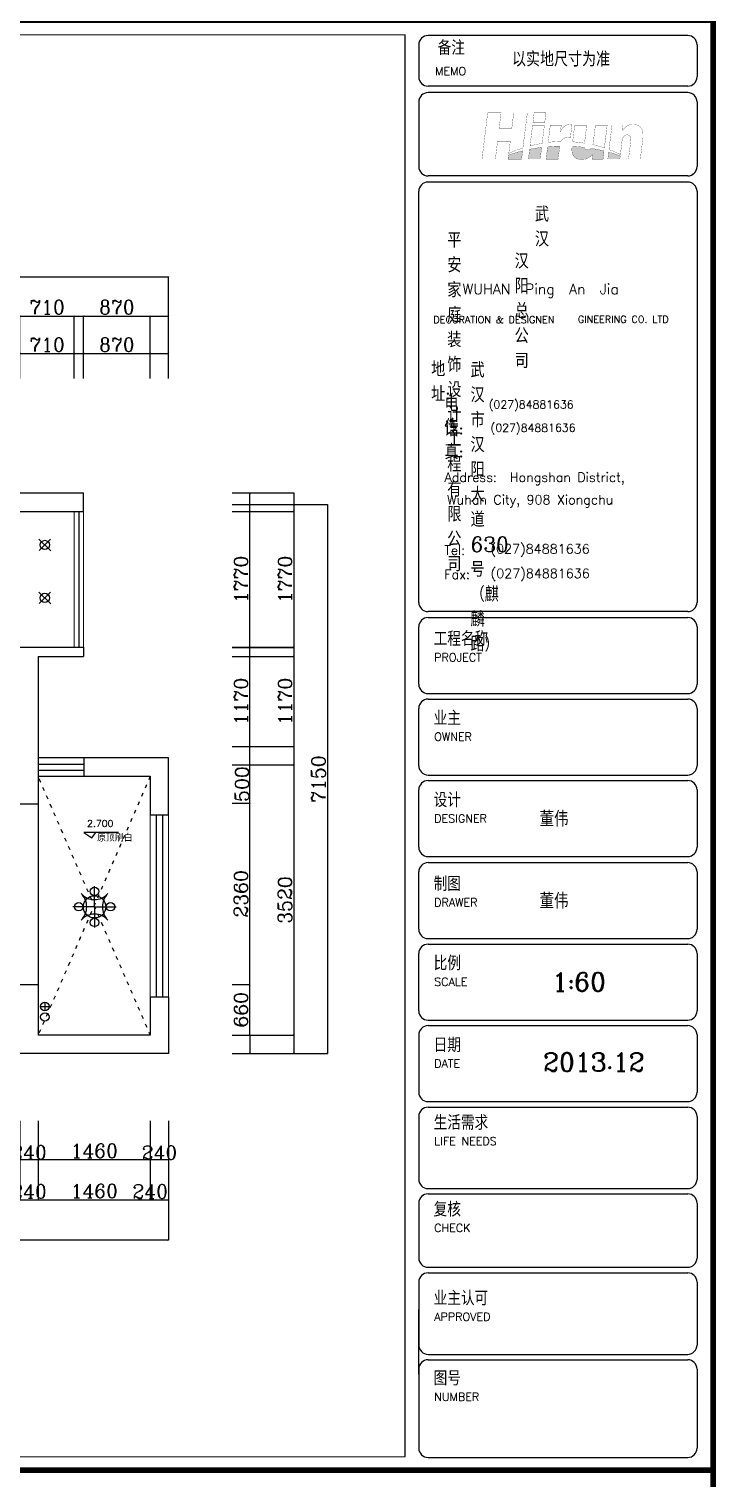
# Model space of a CAD drawing. Header units: millimetres. Extents: x 512961 to 1001058, y -961995 to -458543.
# Drawn here: x 790335 to 799291, y -943187 to -924303 of the extents above; entities that cross this region are included whole.
import ezdxf

# ---------------------------------------------------------------- set-up
doc = ezdxf.new("R2010")
doc.units = ezdxf.units.MM
doc.header["$MEASUREMENT"] = 0
doc.header["$PDMODE"] = 3
doc.linetypes.add('ACAD_ISO03W100', pattern=[30, 12, -18])
doc.layers.get('0').update_dxf_attribs({"linetype": 'CONTINUOUS'})
doc.layers.get('DEFPOINTS').update_dxf_attribs({"linetype": 'CONTINUOUS'})
for name, color, linetype in [('1', 7, 'CONTINUOUS'), ('2', 4, 'CONTINUOUS'), ('txt', 7, 'CONTINUOUS'), ('WINDOW', 5, 'CONTINUOUS'), ('WINDOW_TEXT', 7, 'CONTINUOUS')]:
    doc.layers.add(name, color=color, linetype=linetype)
doc.layers.add('门窗', color=4, linetype='CONTINUOUS', lineweight=13)
doc.styles.add('HZXY', font='complex.shx', dxfattribs={"bigfont": 'HZXY.shx'})
doc.styles.add('ROMAND', font='romand')
doc.styles.get("Standard").update_dxf_attribs({"font": 'complex.shx', "bigfont": 'hzxy.shx'})
doc.dimstyles.new('LMDIM40', dxfattribs={"dimtxt": 80, "dimasz": 20, "dimexe": 0, "dimexo": 0, "dimgap": 25, "dimtad": 1, "dimdec": 0, "dimzin": 0, "dimdsep": 46, "dimtxsty": 'Standard', "dimblk1": 'DOT', "dimblk2": 'DOT', "dimsah": 1, "dimcen": 0, "dimclrd": 2, "dimclre": 2, "dimclrt": 2, "dimadec": 0, "dimazin": 0, "dimtfac": 1, "dimtdec": 0, "dimtmove": 2, "dimatfit": 3, "dimldrblk": 'DOT', "dimfxl": 0, "dimtolj": 1, "dimtzin": 0, "dimarcsym": 0})

# ---------------------------------------------------------------- blocks, each defined once
blk = doc.blocks.new('_ArchTick')
at = {"color": 0, "linetype": 'ByBlock', "const_width": 0.15}
blk.add_lwpolyline([(-0.5, -0.5), (0.5, 0.5)], dxfattribs=at)
blk = doc.blocks.new('*D594')
at = {"layer": 'DEFPOINTS', "color": 0}
for p in [(790925, -928529), (790215, -928856), (790925, -928856)]:
    blk.add_point(p, dxfattribs=at)
at = {"layer": 'txt', "color": 2, "lineweight": -2}
for p, q in [((790215, -928856), (790215, -928529)), ((790215, -928529), (790925, -928529)), ((790925, -928856), (790925, -928529))]:
    blk.add_line(p, q, dxfattribs=at)
at = {"layer": 'txt', "color": 2, "lineweight": -2, "xscale": 20, "yscale": 20, "zscale": 20, "rotation": 180}
blk.add_blockref('_ArchTick', (790215, -928529), dxfattribs=at)
at = {"layer": 'txt', "color": 2, "lineweight": -2, "xscale": 20, "yscale": 20, "zscale": 20}
blk.add_blockref('_ArchTick', (790925, -928529), dxfattribs=at)
at = {"layer": 'txt', "color": 2, "insert": (790570, -928414), "char_height": 180, "attachment_point": 5}
blk.add_mtext('\\A1;710', dxfattribs=at)
blk = doc.blocks.new('_DOT')
at = {"color": 0, "linetype": 'ByBlock'}
blk.add_line((-0.5, 0), (-1, 0), dxfattribs=at)
at = {"color": 0, "linetype": 'ByBlock', "const_width": 0.5}
blk.add_lwpolyline([(-0.25, 0, 1), (0.25, 0, 1)], format="xyb", close=True, dxfattribs=at)
blk = doc.blocks.new('DOT')
at = {"color": 0, "linetype": 'ByBlock'}
blk.add_line((-0.35, 0), (-1, 0), dxfattribs=at)
at = {"color": 0, "linetype": 'ByBlock', "const_width": 0.35}
blk.add_lwpolyline([(-0.175, 0, 1), (0.175, 0, 1)], format="xyb", close=True, dxfattribs=at)
blk = doc.blocks.new('*D595')
at = {"layer": 'DEFPOINTS', "color": 0}
for p in [(791915, -928529), (791045, -928856), (791915, -928856)]:
    blk.add_point(p, dxfattribs=at)
at = {"layer": 'txt', "color": 2, "lineweight": -2}
for p, q in [((791045, -928856), (791045, -928529)), ((791045, -928529), (791915, -928529)), ((791915, -928856), (791915, -928529))]:
    blk.add_line(p, q, dxfattribs=at)
at = {"layer": 'txt', "color": 2, "lineweight": -2, "xscale": 20, "yscale": 20, "zscale": 20, "rotation": 180}
blk.add_blockref('_ArchTick', (791045, -928529), dxfattribs=at)
at = {"layer": 'txt', "color": 2, "lineweight": -2, "xscale": 20, "yscale": 20, "zscale": 20}
blk.add_blockref('_ArchTick', (791915, -928529), dxfattribs=at)
at = {"layer": 'txt', "color": 2, "insert": (791480, -928414), "char_height": 180, "attachment_point": 5}
blk.add_mtext('\\A1;870', dxfattribs=at)
blk = doc.blocks.new('*D601')
at = {"layer": 'DEFPOINTS', "color": 0}
for p in [(790925, -928041), (790215, -928856), (790925, -928856)]:
    blk.add_point(p, dxfattribs=at)
at = {"layer": 'txt', "color": 2, "lineweight": -2}
for p, q in [((790215, -928856), (790215, -928041)), ((790215, -928041), (790925, -928041)), ((790925, -928856), (790925, -928041))]:
    blk.add_line(p, q, dxfattribs=at)
at = {"layer": 'txt', "color": 2, "lineweight": -2, "xscale": 20, "yscale": 20, "zscale": 20, "rotation": 180}
blk.add_blockref('_ArchTick', (790215, -928041), dxfattribs=at)
at = {"layer": 'txt', "color": 2, "lineweight": -2, "xscale": 20, "yscale": 20, "zscale": 20}
blk.add_blockref('_ArchTick', (790925, -928041), dxfattribs=at)
at = {"layer": 'txt', "color": 2, "insert": (790570, -927926), "char_height": 180, "attachment_point": 5}
blk.add_mtext('\\A1;710', dxfattribs=at)
blk = doc.blocks.new('*D602')
at = {"layer": 'DEFPOINTS', "color": 0}
for p in [(791915, -928041), (791045, -928856), (791915, -928856)]:
    blk.add_point(p, dxfattribs=at)
at = {"layer": 'txt', "color": 2, "lineweight": -2}
for p, q in [((791045, -928856), (791045, -928041)), ((791045, -928041), (791915, -928041)), ((791915, -928856), (791915, -928041))]:
    blk.add_line(p, q, dxfattribs=at)
at = {"layer": 'txt', "color": 2, "lineweight": -2, "xscale": 20, "yscale": 20, "zscale": 20, "rotation": 180}
blk.add_blockref('_ArchTick', (791045, -928041), dxfattribs=at)
at = {"layer": 'txt', "color": 2, "lineweight": -2, "xscale": 20, "yscale": 20, "zscale": 20}
blk.add_blockref('_ArchTick', (791915, -928041), dxfattribs=at)
at = {"layer": 'txt', "color": 2, "insert": (791480, -927926), "char_height": 180, "attachment_point": 5}
blk.add_mtext('\\A1;870', dxfattribs=at)
blk = doc.blocks.new('*D603')
at = {"layer": 'DEFPOINTS', "color": 0}
for p in [(792155, -927530), (777135, -928856), (792155, -928856)]:
    blk.add_point(p, dxfattribs=at)
at = {"layer": 'txt', "color": 2, "lineweight": -2}
for p, q in [((777135, -928856), (777135, -927530)), ((777135, -927530), (792155, -927530)), ((792155, -928856), (792155, -927530))]:
    blk.add_line(p, q, dxfattribs=at)
at = {"layer": 'txt', "color": 2, "lineweight": -2, "xscale": 20, "yscale": 20, "zscale": 20, "rotation": 180}
blk.add_blockref('_ArchTick', (777135, -927530), dxfattribs=at)
at = {"layer": 'txt', "color": 2, "lineweight": -2, "xscale": 20, "yscale": 20, "zscale": 20}
blk.add_blockref('_ArchTick', (792155, -927530), dxfattribs=at)
at = {"layer": 'txt', "color": 2, "insert": (784645, -927415), "char_height": 180, "attachment_point": 5}
blk.add_mtext('\\A1;15020', dxfattribs=at)
blk = doc.blocks.new('*D616')
at = {"layer": 'DEFPOINTS', "color": 0}
for p in [(792983, -936746), (793213, -936746), (792983, -937406)]:
    blk.add_point(p, dxfattribs=at)
at = {"layer": 'txt', "color": 2, "lineweight": -2}
for p, q in [((792983, -936746), (793213, -936746)), ((793213, -937406), (793213, -936746)), ((792983, -937406), (793213, -937406))]:
    blk.add_line(p, q, dxfattribs=at)
at = {"layer": 'txt', "color": 2, "lineweight": -2, "xscale": 20, "yscale": 20, "zscale": 20}
for p, rotation in [((793213, -936746), 90), ((793213, -937406), 270)]:
    blk.add_blockref('_ArchTick', p, dxfattribs=dict(at, rotation=rotation))
at = {"layer": 'txt', "color": 2, "insert": (793098, -937076), "char_height": 180, "attachment_point": 5, "rotation": 90}
blk.add_mtext('\\A1;660', dxfattribs=at)
blk = doc.blocks.new('*D617')
at = {"layer": 'DEFPOINTS', "color": 0}
for p in [(792983, -934386), (793213, -934386), (792983, -936746)]:
    blk.add_point(p, dxfattribs=at)
at = {"layer": 'txt', "color": 2, "lineweight": -2}
for p, q in [((792983, -934386), (793213, -934386)), ((793213, -936746), (793213, -934386)), ((792983, -936746), (793213, -936746))]:
    blk.add_line(p, q, dxfattribs=at)
at = {"layer": 'txt', "color": 2, "lineweight": -2, "xscale": 20, "yscale": 20, "zscale": 20}
for p, rotation in [((793213, -934386), 90), ((793213, -936746), 270)]:
    blk.add_blockref('_ArchTick', p, dxfattribs=dict(at, rotation=rotation))
at = {"layer": 'txt', "color": 2, "insert": (793098, -935566), "char_height": 180, "attachment_point": 5, "rotation": 90}
blk.add_mtext('\\A1;2360', dxfattribs=at)
blk = doc.blocks.new('*D618')
at = {"layer": 'DEFPOINTS', "color": 0}
for p in [(792983, -933886), (793213, -933886), (792983, -934386)]:
    blk.add_point(p, dxfattribs=at)
at = {"layer": 'txt', "color": 2, "lineweight": -2}
for p, q in [((792983, -933886), (793213, -933886)), ((793213, -934386), (793213, -933886)), ((792983, -934386), (793213, -934386))]:
    blk.add_line(p, q, dxfattribs=at)
at = {"layer": 'txt', "color": 2, "lineweight": -2, "xscale": 20, "yscale": 20, "zscale": 20}
for p, rotation in [((793213, -933886), 90), ((793213, -934386), 270)]:
    blk.add_blockref('_ArchTick', p, dxfattribs=dict(at, rotation=rotation))
at = {"layer": 'txt', "color": 2, "insert": (793112, -934136), "char_height": 180, "attachment_point": 5, "rotation": 90}
blk.add_mtext('\\A1;500', dxfattribs=at)
blk = doc.blocks.new('*D619')
at = {"layer": 'DEFPOINTS', "color": 0}
for p in [(792983, -932476), (793213, -932476), (792983, -933646)]:
    blk.add_point(p, dxfattribs=at)
at = {"layer": 'txt', "color": 2, "lineweight": -2}
for p, q in [((792983, -932476), (793213, -932476)), ((793213, -933646), (793213, -932476)), ((792983, -933646), (793213, -933646))]:
    blk.add_line(p, q, dxfattribs=at)
at = {"layer": 'txt', "color": 2, "lineweight": -2, "xscale": 20, "yscale": 20, "zscale": 20}
for p, rotation in [((793213, -932476), 90), ((793213, -933646), 270)]:
    blk.add_blockref('_ArchTick', p, dxfattribs=dict(at, rotation=rotation))
at = {"layer": 'txt', "color": 2, "insert": (793098, -933061), "char_height": 180, "attachment_point": 5, "rotation": 90}
blk.add_mtext('\\A1;1170', dxfattribs=at)
blk = doc.blocks.new('*D620')
at = {"layer": 'DEFPOINTS', "color": 0}
for p in [(792983, -930586), (793213, -930586), (792983, -932356)]:
    blk.add_point(p, dxfattribs=at)
at = {"layer": 'txt', "color": 2, "lineweight": -2}
for p, q in [((792983, -930586), (793213, -930586)), ((793213, -932356), (793213, -930586)), ((792983, -932356), (793213, -932356))]:
    blk.add_line(p, q, dxfattribs=at)
at = {"layer": 'txt', "color": 2, "lineweight": -2, "xscale": 20, "yscale": 20, "zscale": 20}
for p, rotation in [((793213, -930586), 90), ((793213, -932356), 270)]:
    blk.add_blockref('_ArchTick', p, dxfattribs=dict(at, rotation=rotation))
at = {"layer": 'txt', "color": 2, "insert": (793098, -931471), "char_height": 180, "attachment_point": 5, "rotation": 90}
blk.add_mtext('\\A1;1770', dxfattribs=at)
blk = doc.blocks.new('*D621')
at = {"layer": 'DEFPOINTS', "color": 0}
for p in [(792983, -930586), (792983, -932356), (793788, -932356)]:
    blk.add_point(p, dxfattribs=at)
at = {"layer": 'txt', "color": 2, "lineweight": -2}
for p, q in [((792983, -930586), (793788, -930586)), ((793788, -930586), (793788, -932356)), ((792983, -932356), (793788, -932356))]:
    blk.add_line(p, q, dxfattribs=at)
at = {"layer": 'txt', "color": 2, "lineweight": -2, "xscale": 20, "yscale": 20, "zscale": 20}
for p, rotation in [((793788, -930586), 90), ((793788, -932356), 270)]:
    blk.add_blockref('_ArchTick', p, dxfattribs=dict(at, rotation=rotation))
at = {"layer": 'txt', "color": 2, "insert": (793673, -931471), "char_height": 180, "attachment_point": 5, "rotation": 90}
blk.add_mtext('\\A1;1770', dxfattribs=at)
blk = doc.blocks.new('*D622')
at = {"layer": 'DEFPOINTS', "color": 0}
for p in [(793021, -932476), (792983, -933646), (793788, -933646)]:
    blk.add_point(p, dxfattribs=at)
at = {"layer": 'txt', "color": 2, "lineweight": -2}
for p, q in [((793021, -932476), (793788, -932476)), ((793788, -932476), (793788, -933646)), ((792983, -933646), (793788, -933646))]:
    blk.add_line(p, q, dxfattribs=at)
at = {"layer": 'txt', "color": 2, "lineweight": -2, "xscale": 20, "yscale": 20, "zscale": 20}
for p, rotation in [((793788, -932476), 90), ((793788, -933646), 270)]:
    blk.add_blockref('_ArchTick', p, dxfattribs=dict(at, rotation=rotation))
at = {"layer": 'txt', "color": 2, "insert": (793673, -933061), "char_height": 180, "attachment_point": 5, "rotation": 90}
blk.add_mtext('\\A1;1170', dxfattribs=at)
blk = doc.blocks.new('*D623')
at = {"layer": 'DEFPOINTS', "color": 0}
for p in [(792983, -933886), (792983, -937406), (793788, -937406)]:
    blk.add_point(p, dxfattribs=at)
at = {"layer": 'txt', "color": 2, "lineweight": -2}
for p, q in [((792983, -933886), (793788, -933886)), ((793788, -933886), (793788, -937406)), ((792983, -937406), (793788, -937406))]:
    blk.add_line(p, q, dxfattribs=at)
at = {"layer": 'txt', "color": 2, "lineweight": -2, "xscale": 20, "yscale": 20, "zscale": 20}
for p, rotation in [((793788, -933886), 90), ((793788, -937406), 270)]:
    blk.add_blockref('_ArchTick', p, dxfattribs=dict(at, rotation=rotation))
at = {"layer": 'txt', "color": 2, "insert": (793673, -935646), "char_height": 180, "attachment_point": 5, "rotation": 90}
blk.add_mtext('\\A1;3520', dxfattribs=at)
blk = doc.blocks.new('*D624')
at = {"layer": 'DEFPOINTS', "color": 0}
for p in [(792983, -930496), (792983, -937646), (794224, -937646)]:
    blk.add_point(p, dxfattribs=at)
at = {"layer": 'txt', "color": 2, "lineweight": -2}
for p, q in [((792983, -930496), (794224, -930496)), ((794224, -930496), (794224, -937646)), ((792983, -937646), (794224, -937646))]:
    blk.add_line(p, q, dxfattribs=at)
at = {"layer": 'txt', "color": 2, "lineweight": -2, "xscale": 20, "yscale": 20, "zscale": 20}
for p, rotation in [((794224, -930496), 90), ((794224, -937646), 270)]:
    blk.add_blockref('_ArchTick', p, dxfattribs=dict(at, rotation=rotation))
at = {"layer": 'txt', "color": 2, "insert": (794109, -934071), "char_height": 180, "attachment_point": 5, "rotation": 90}
blk.add_mtext('\\A1;7150', dxfattribs=at)
blk = doc.blocks.new('*D634')
at = {"layer": 'DEFPOINTS', "color": 0}
for p in [(790215, -938523), (790455, -938523), (790455, -939028)]:
    blk.add_point(p, dxfattribs=at)
at = {"layer": 'txt', "color": 2, "lineweight": -2}
for p, q in [((790215, -938523), (790215, -939028)), ((790455, -938523), (790455, -939028)), ((790215, -939028), (790455, -939028))]:
    blk.add_line(p, q, dxfattribs=at)
at = {"layer": 'txt', "color": 2, "lineweight": -2, "xscale": 20, "yscale": 20, "zscale": 20, "rotation": 180}
blk.add_blockref('_ArchTick', (790215, -939028), dxfattribs=at)
at = {"layer": 'txt', "color": 2, "lineweight": -2, "xscale": 20, "yscale": 20, "zscale": 20}
blk.add_blockref('_ArchTick', (790455, -939028), dxfattribs=at)
at = {"layer": 'txt', "color": 2, "insert": (790335, -938932), "char_height": 180, "attachment_point": 5}
blk.add_mtext('\\A1;240', dxfattribs=at)
blk = doc.blocks.new('*D635')
at = {"layer": 'DEFPOINTS', "color": 0}
for p in [(790455, -938523), (791915, -938523), (791915, -939028)]:
    blk.add_point(p, dxfattribs=at)
at = {"layer": 'txt', "color": 2, "lineweight": -2}
for p, q in [((790455, -938523), (790455, -939028)), ((791915, -938523), (791915, -939028)), ((790455, -939028), (791915, -939028))]:
    blk.add_line(p, q, dxfattribs=at)
at = {"layer": 'txt', "color": 2, "lineweight": -2, "xscale": 20, "yscale": 20, "zscale": 20, "rotation": 180}
blk.add_blockref('_ArchTick', (790455, -939028), dxfattribs=at)
at = {"layer": 'txt', "color": 2, "lineweight": -2, "xscale": 20, "yscale": 20, "zscale": 20}
blk.add_blockref('_ArchTick', (791915, -939028), dxfattribs=at)
at = {"layer": 'txt', "color": 2, "insert": (791185, -938913), "char_height": 180, "attachment_point": 5}
blk.add_mtext('\\A1;1460', dxfattribs=at)
blk = doc.blocks.new('*D636')
at = {"layer": 'DEFPOINTS', "color": 0}
for p in [(791915, -938523), (792155, -938523), (792155, -939028)]:
    blk.add_point(p, dxfattribs=at)
at = {"layer": 'txt', "color": 2, "lineweight": -2}
for p, q in [((791915, -938523), (791915, -939028)), ((792155, -938523), (792155, -939028)), ((791915, -939028), (792155, -939028))]:
    blk.add_line(p, q, dxfattribs=at)
at = {"layer": 'txt', "color": 2, "lineweight": -2, "xscale": 20, "yscale": 20, "zscale": 20, "rotation": 180}
blk.add_blockref('_ArchTick', (791915, -939028), dxfattribs=at)
at = {"layer": 'txt', "color": 2, "lineweight": -2, "xscale": 20, "yscale": 20, "zscale": 20}
blk.add_blockref('_ArchTick', (792155, -939028), dxfattribs=at)
at = {"layer": 'txt', "color": 2, "insert": (792035, -938937), "char_height": 180, "attachment_point": 5}
blk.add_mtext('\\A1;240', dxfattribs=at)
blk = doc.blocks.new('*D646')
at = {"layer": 'DEFPOINTS', "color": 0}
for p in [(790215, -938523), (790455, -938523), (790455, -939552)]:
    blk.add_point(p, dxfattribs=at)
at = {"layer": 'txt', "color": 2, "lineweight": -2}
for p, q in [((790215, -938523), (790215, -939552)), ((790455, -938523), (790455, -939552)), ((790215, -939552), (790455, -939552))]:
    blk.add_line(p, q, dxfattribs=at)
at = {"layer": 'txt', "color": 2, "lineweight": -2, "xscale": 20, "yscale": 20, "zscale": 20, "rotation": 180}
blk.add_blockref('_ArchTick', (790215, -939552), dxfattribs=at)
at = {"layer": 'txt', "color": 2, "lineweight": -2, "xscale": 20, "yscale": 20, "zscale": 20}
blk.add_blockref('_ArchTick', (790455, -939552), dxfattribs=at)
at = {"layer": 'txt', "color": 2, "insert": (790335, -939442), "char_height": 180, "attachment_point": 5}
blk.add_mtext('\\A1;240', dxfattribs=at)
blk = doc.blocks.new('*D647')
at = {"layer": 'DEFPOINTS', "color": 0}
for p in [(790455, -938523), (791915, -938523), (791915, -939552)]:
    blk.add_point(p, dxfattribs=at)
at = {"layer": 'txt', "color": 2, "lineweight": -2}
for p, q in [((790455, -938523), (790455, -939552)), ((791915, -938523), (791915, -939552)), ((790455, -939552), (791915, -939552))]:
    blk.add_line(p, q, dxfattribs=at)
at = {"layer": 'txt', "color": 2, "lineweight": -2, "xscale": 20, "yscale": 20, "zscale": 20, "rotation": 180}
blk.add_blockref('_ArchTick', (790455, -939552), dxfattribs=at)
at = {"layer": 'txt', "color": 2, "lineweight": -2, "xscale": 20, "yscale": 20, "zscale": 20}
blk.add_blockref('_ArchTick', (791915, -939552), dxfattribs=at)
at = {"layer": 'txt', "color": 2, "insert": (791185, -939437), "char_height": 180, "attachment_point": 5}
blk.add_mtext('\\A1;1460', dxfattribs=at)
blk = doc.blocks.new('*D648')
at = {"layer": 'DEFPOINTS', "color": 0}
for p in [(791915, -938523), (792155, -938523), (792155, -939552)]:
    blk.add_point(p, dxfattribs=at)
at = {"layer": 'txt', "color": 2, "lineweight": -2}
for p, q in [((791915, -938523), (791915, -939552)), ((792155, -938523), (792155, -939552)), ((791915, -939552), (792155, -939552))]:
    blk.add_line(p, q, dxfattribs=at)
at = {"layer": 'txt', "color": 2, "lineweight": -2, "xscale": 20, "yscale": 20, "zscale": 20, "rotation": 180}
blk.add_blockref('_ArchTick', (791915, -939552), dxfattribs=at)
at = {"layer": 'txt', "color": 2, "lineweight": -2, "xscale": 20, "yscale": 20, "zscale": 20}
blk.add_blockref('_ArchTick', (792155, -939552), dxfattribs=at)
at = {"layer": 'txt', "color": 2, "insert": (791915, -939443), "char_height": 180, "attachment_point": 5}
blk.add_mtext('\\A1;240', dxfattribs=at)
blk = doc.blocks.new('*D649')
at = {"layer": 'DEFPOINTS', "color": 0}
for p in [(776775, -938523), (792155, -938523), (776775, -940076)]:
    blk.add_point(p, dxfattribs=at)
at = {"layer": 'txt', "color": 2, "lineweight": -2}
for p, q in [((776775, -938523), (776775, -940076)), ((792155, -938523), (792155, -940076)), ((792155, -940076), (776775, -940076))]:
    blk.add_line(p, q, dxfattribs=at)
at = {"layer": 'txt', "color": 2, "lineweight": -2, "xscale": 20, "yscale": 20, "zscale": 20, "rotation": 180}
blk.add_blockref('_ArchTick', (776775, -940076), dxfattribs=at)
at = {"layer": 'txt', "color": 2, "lineweight": -2, "xscale": 20, "yscale": 20, "zscale": 20}
blk.add_blockref('_ArchTick', (792155, -940076), dxfattribs=at)
at = {"layer": 'txt', "color": 2, "insert": (784465, -939961), "char_height": 180, "attachment_point": 5}
blk.add_mtext('\\A1;15380', dxfattribs=at)

msp = doc.modelspace()

# ---------------------------------------------------------------- hatches: boundary and pattern name
h = msp.add_hatch(color=8)
h.paths.add_polyline_path([(798042.4, -925952.4, 0.0083728), (797970.7, -925929.1, 0.0125238), (797891.1, -925906.1), (797880.1, -925996.3), (798036.9, -925996.3)])
h.paths.add_polyline_path([(797830.8, -925890.9, 0.0009777), (797750, -925872.9, 0.0082024), (797662, -925856.8, -0.0807601), (797649.9, -925867.7, -0.0700903), (797635.9, -925873.8, -0.0659521), (797611, -925875.4, -0.1711385), (797587.9, -925867.6, -0.1710199), (797575.2, -925844.6, 0.0091201), (797494.9, -925835.8, 0.0067274), (797414.2, -925830.6, 0.0035828), (797412.7, -925848.6, 0.027491), (797412, -925886.8, 0.1253979), (797433.9, -925957.8, 0.1608663), (797487.1, -925996.4), (797590.2, -925996.4, 0.0830321), (797639, -925973.2, 0.0448455), (797665.2, -925951.4, 0.0268999), (797683.4, -925930.7), (797675.3, -925996.4), (797818, -925996.4)])
h.paths.add_polyline_path([(797253.7, -925827.6, 0.0056446), (797178.5, -925830.1, 0.006522), (797095.9, -925835.5), (797076, -925996.4), (797232.5, -925996.4)])
h.paths.add_polyline_path([(797017.6, -925844.1, 0.0087866), (796938.6, -925855.4, 0.0150856), (796860.7, -925869.4), (796845.1, -925996.3), (796999, -925996.3)])
h.paths.add_polyline_path([(796769.8, -925889.2, 0.0116976), (796680, -925913.4, 0.0068308), (796586, -925943.4), (796579.4, -925996.4), (796756.6, -925996.4)])

# ---------------------------------------------------------------- linework, layer by layer
at = {"color": 4}
for p, q in [((798922.2, -924387.5), (795536.4, -924387.5)), ((795415.8, -924508.2), (795415.8, -924926.6)), ((799042.9, -924508.2), (799042.9, -924926.6)), ((798922.2, -925047.2), (795536.4, -925047.2)), ((798922.2, -925131), (795536.4, -925131)), ((795415.8, -925251.7), (795415.8, -926095.1)), ((799042.9, -925251.7), (799042.9, -926095.1)), ((798922.2, -926215.7), (795536.4, -926215.7)), ((798922.2, -926296.1), (795536.4, -926296.1)), ((795415.8, -931772.9), (795415.8, -926416.7)), ((799042.9, -926416.7), (799042.9, -931770.4)), ((798922.2, -931891), (795536.4, -931891)), ((795536.4, -931968.4), (798922.2, -931968.4)), ((795415.8, -932836.9), (795415.8, -932089)), ((799042.9, -932089), (799042.9, -932836.9)), ((795536.4, -932957.5), (798922.2, -932957.5)), ((795536.4, -933029.9), (798922.2, -933029.9)), ((795415.8, -933898.4), (795415.8, -933150.5)), ((799042.9, -933150.5), (799042.9, -933898.4)), ((795536.4, -934019), (798922.2, -934019)), ((795415.8, -934959.8), (795415.8, -934212)), ((795536.4, -934091.3), (798922.2, -934091.3)), ((799042.9, -934212), (799042.9, -934959.8)), ((795536.4, -935080.5), (798922.2, -935080.5)), ((795536.4, -935160), (798922.2, -935160)), ((795415.8, -936028.5), (795415.8, -935280.6)), ((799042.9, -935280.6), (799042.9, -936028.5)), ((795536.4, -936149.1), (798922.2, -936149.1)), ((795536.4, -936221.5), (798922.2, -936221.5)), ((795415.8, -937089.9), (795415.8, -936342.1)), ((799042.9, -936342.1), (799042.9, -937089.9)), ((795536.4, -937210.6), (798922.2, -937210.6)), ((795415.8, -937403.6), (795415.8, -938151.4)), ((795536.4, -937282.9), (798922.2, -937282.9)), ((799042.9, -937403.6), (799042.9, -938151.4)), ((795536.4, -938272), (798922.2, -938272)), ((795536.4, -938344.4), (798922.2, -938344.4)), ((795415.8, -938465), (795415.8, -939285.3)), ((799042.9, -938465), (799042.9, -939285.3)), ((795536.4, -939405.9), (798922.2, -939405.9)), ((795536.4, -939474), (798922.2, -939474)), ((795415.8, -939594.6), (795415.8, -940309.6)), ((799042.9, -939594.6), (799042.9, -940309.6)), ((795536.4, -940430.3), (798922.2, -940430.3)), ((795415.8, -940623.3), (795415.8, -941443.5)), ((795536.4, -940502.6), (798922.2, -940502.6)), ((799042.9, -940623.3), (799042.9, -941443.5)), ((795415.8, -941822.4), (795415.8, -940979)), ((795536.4, -941564.1), (798922.2, -941564.1)), ((795415.8, -941755.5), (795415.8, -942785.6)), ((795536.4, -941634.9), (798922.2, -941634.9)), ((799042.9, -941755.5), (799042.9, -942785.6)), ((795536.4, -942906.2), (798922.2, -942906.2))]:
    msp.add_line(p, q, dxfattribs=at)
at = {"color": 8, "linetype": 'ACAD_ISO03W100', "ltscale": 4}
for p, q in [((791914.6, -934035.7), (790454.6, -937405.7)), ((790464.6, -934065.7), (791914.6, -937405.7))]:
    msp.add_line(p, q, dxfattribs=at)
at = {"color": 250}
msp.add_line((790454.6, -934395.7), (790454.6, -936745.7), dxfattribs=at)
at = {"color": 44, "linetype": 'ByBlock', "ltscale": 3}
for q in [(791189.6, -935464.7), (790906.7, -935735.7), (791189.6, -936006.8), (791472.4, -935735.7)]:
    msp.add_line((791189.6, -935735.7), q, dxfattribs=at)
at = {"const_width": 72.1}
for points in [[(773231.9, -943073.8), (799252.6, -943072.4), (799252.6, -924187.5), (773231.9, -924188.9)], [(773233.9, -961958.7), (799254.7, -961957.3), (799254.7, -943072.4), (773233.9, -943073.8)]]:
    msp.add_lwpolyline(points, close=True, dxfattribs=at)
at = {"color": 4}
msp.add_lwpolyline([(773412.7, -924381.6), (773412.7, -942896.8), (795236.3, -942895.4), (795236.3, -924380.2)], close=True, dxfattribs=at)
at = {"const_width": 2.92}
for points in [[(796314.3, -925392.8), (796240.1, -925996.4), (796415.1, -925996.4), (796442.6, -925763.9), (796608.5, -925763.9), (796589.2, -925923.2, -0.0213612), (796690.9, -925880.2, -0.011006), (796773.4, -925851.8), (796831.5, -925392.4), (796653.9, -925392.4), (796628.6, -925595.2), (796462.5, -925595.2), (796489, -925393.6), (796314.2, -925393.6)], [(797130.2, -925556.4), (797102.9, -925778.6, -0.0118671), (797181.1, -925771.5, -0.0129971), (797271.9, -925767.7, -0.1439359), (797307, -925727.7, -0.1436825), (797359.6, -925714.1, -0.1536681), (797376.2, -925720.4), (797391.8, -925720.4), (797413.1, -925546.6), (797404.1, -925546.6, -0.0155726), (797400.3, -925545, 0.0837896), (797393.9, -925543.4, 0.0788857), (797357.9, -925548.2, 0.1325965), (797303.8, -925580.2, 0.0890432), (797262, -925644.2), (797272.8, -925556.5), (797130.2, -925556.4)], [(797895.3, -925872.8), (797934.4, -925556.7), (798076.7, -925556.7), (798068.6, -925625.1, -0.0543552), (798107.7, -925583.3, -0.0929237), (798161.2, -925551.4, -0.1330659), (798241.1, -925546.8, -0.1455974), (798300.2, -925575.3, -0.1364703), (798331.5, -925628.8, -0.0836031), (798338.6, -925714.7), (798304, -925996.4), (798150.1, -925996.4), (798177.6, -925774.4, 0.0455004), (798179.5, -925737.3, 0.1049859), (798171.8, -925704.6, 0.190303), (798149.2, -925684.5, 0.1097245), (798126.7, -925681.4, 0.1122673), (798099.2, -925691.3, 0.0873497), (798081.4, -925710.9, 0.0325941), (798071.9, -925732.8, 0.0363537), (798065.7, -925760.8), (798044.2, -925937.6, 0.0133415), (797964.3, -925900.3, 0.0258428), (797895.3, -925872.8, 0.7602512)], [(796899.4, -925556.5), (796866.2, -925825.5, -0.0105569), (796942.1, -925807.6, -0.0128922), (797024.2, -925792.6), (797053.4, -925556.5), (796899.4, -925556.5)], [(797448.1, -925556.4), (797421.6, -925771.7, -0.0159083), (797497.8, -925778.8, -0.0153579), (797576.6, -925789.9), (797605.1, -925556.4), (797448.1, -925556.4)], [(797718.1, -925556.5), (797702.7, -925682.7, 0.0032153), (797694.2, -925751.6, -0.0358735), (797684.5, -925808.3, -0.0148189), (797765.1, -925829.1, -0.0119754), (797835.6, -925851.1), (797872.1, -925556.5), (797718.1, -925556.5)], [(796586, -925943.4), (796579.3, -925996.5), (796756.6, -925996.5), (796769.8, -925889.2, 0.0116976), (796680, -925913.4, 0.0068308), (796586, -925943.4, -0.7640615)], [(796860.7, -925869.4), (796845.1, -925996.3), (796999, -925996.3), (797017.6, -925844.1, 0.0087866), (796938.6, -925855.4, 0.0150856), (796860.7, -925869.4, -1.0730626)], [(797095.9, -925835.5), (797076, -925996.5), (797232.5, -925996.5), (797253.7, -925827.6, 0.0056446), (797178.5, -925830.1, 0.006522), (797095.9, -925835.5, -0.5776864)], [(797830.8, -925890.9), (797817.9, -925996.7), (797675.3, -925996.7), (797683.4, -925930.7, -0.0268999), (797665.2, -925951.4, -0.0448455), (797639, -925973.2, -0.0984095), (797580.6, -925998.9, -0.0926394), (797509.6, -926001, -0.2179317), (797433.9, -925957.8, -0.1253979), (797412, -925886.8, -0.027491), (797412.7, -925848.6, -0.0035828), (797414.2, -925830.6, -0.0067274), (797494.9, -925835.8, -0.0091201), (797575.2, -925844.6, 0.1710199), (797587.9, -925867.6, 0.1711385), (797611, -925875.4, 0.0659521), (797635.9, -925873.8, 0.0700903), (797649.9, -925867.7, 0.0807601), (797662, -925856.8, -0.0082024), (797750, -925872.9, -0.0009777), (797830.8, -925890.9, 1.1992285)], [(797891.1, -925906.1), (797880.1, -925996.3), (798036.9, -925996.3), (798042.4, -925952.4, 0.0083728), (797970.7, -925929.1, 0.0125238), (797891.1, -925906.1, -1.4214161)]]:
    msp.add_lwpolyline(points, format="xyb", dxfattribs=at)
msp.add_lwpolyline([(796919.6, -925394.3), (796904.1, -925519.3), (797058, -925519.3), (797073.5, -925394.3), (796919.6, -925394.3)], dxfattribs=at)
at = {"color": 7, "linetype": 'ByBlock', "ltscale": 3}
for centre, radius in [((791189.6, -935533.7), 55.3), ((790982.7, -935733.4), 55.3), ((791189.6, -935735.7), 145.1), ((791396.4, -935733.4), 55.3), ((791189.6, -935937.8), 55.3)]:
    msp.add_circle(centre, radius, dxfattribs=at)
at = {"color": 4}
for centre, start, end in [((795536.4, -924508.2), 90, 180), ((798922.2, -924508.2), 0, 90), ((795536.4, -924926.6), 180, 270), ((798922.2, -924926.6), 270, 0), ((795536.4, -925251.7), 90, 180), ((798922.2, -925251.7), 0, 90), ((795536.4, -926095.1), 180, 270), ((798922.2, -926095.1), 270, 0), ((795536.4, -926416.7), 90, 180), ((798922.2, -926416.7), 0, 90), ((795536.4, -931770.4), 180, 270), ((798922.2, -931770.4), 270, 0), ((795536.4, -932089), 90, 180), ((798922.2, -932089), 0, 90), ((795536.4, -932836.9), 180, 270), ((798922.2, -932836.9), 270, 0), ((795536.4, -933150.5), 90, 180), ((798922.2, -933150.5), 0, 90), ((795536.4, -933898.4), 180, 270), ((798922.2, -933898.4), 270, 0), ((795536.4, -934212), 90, 180), ((798922.2, -934212), 0, 90), ((795536.4, -934959.8), 180, 270), ((798922.2, -934959.8), 270, 0), ((795536.4, -935280.6), 90, 180), ((798922.2, -935280.6), 0, 90), ((795536.4, -936028.5), 180, 270), ((798922.2, -936028.5), 270, 0), ((795536.4, -936342.1), 90, 180), ((798922.2, -936342.1), 0, 90), ((795536.4, -937089.9), 180, 270), ((798922.2, -937089.9), 270, 0), ((795536.4, -937403.6), 90, 180), ((798922.2, -937403.6), 0, 90), ((795536.4, -938151.4), 180, 270), ((798922.2, -938151.4), 270, 0), ((795536.4, -938465), 90, 180), ((798922.2, -938465), 0, 90), ((795536.4, -939285.3), 180, 270), ((798922.2, -939285.3), 270, 0), ((795536.4, -939594.6), 90, 180), ((798922.2, -939594.6), 0, 90), ((795536.4, -940309.6), 180, 270), ((798922.2, -940309.6), 270, 0), ((795536.4, -940623.3), 90, 180), ((798922.2, -940623.3), 0, 90), ((795536.4, -941443.5), 180, 270), ((798922.2, -941443.5), 270, 0), ((795536.4, -941755.5), 90, 180), ((798922.2, -941755.5), 0, 90), ((795536.4, -942785.6), 180, 270), ((798922.2, -942785.6), 270, 0)]:
    msp.add_arc(centre, 120.6, start, end, dxfattribs=at)
at = {"color": 44, "linetype": 'ByBlock', "ltscale": 3}
for centre, radius, start, end in [((791189.1, -935410.7), 231, 220.89177, 319.11567), ((790842.6, -935734.8), 245, 314.7319, 45.0166), ((791536.5, -935735.5), 245, 134.85765, 225.14235), ((791190.3, -936060.8), 231, 41.10937, 139.33328)]:
    msp.add_arc(centre, radius, start, end, dxfattribs=at)
at = {"layer": '1', "color": 7}
for p, q in [((790619.7, -931099.1), (790465.1, -930945.8)), ((790467.7, -931093.4), (790615.4, -930946.3)), ((790619.7, -931789), (790465.1, -931635.8)), ((790467.7, -931783.4), (790615.4, -931636.2))]:
    msp.add_line(p, q, dxfattribs=at)
at = {"layer": '2', "color": 7}
for centre in [(790541, -931022), (790541, -931711.9)]:
    msp.add_circle(centre, 60, dxfattribs=at)
at = {"layer": 'txt', "color": 2}
for p, q in [((790924.6, -928855.8), (790924.6, -928041.1)), ((790924.6, -928041.1), (791044.6, -928041.1)), ((791044.6, -928855.8), (791044.6, -928041.1)), ((791914.6, -928855.8), (791914.6, -928041.1)), ((791914.6, -928041.1), (792154.6, -928041.1)), ((792154.6, -928855.8), (792154.6, -928041.1)), ((790924.6, -928855.8), (790924.6, -928529.3)), ((790924.6, -928529.3), (791044.6, -928529.3)), ((791044.6, -928855.8), (791044.6, -928529.3)), ((791914.6, -928855.8), (791914.6, -928529.3)), ((791914.6, -928529.3), (792154.6, -928529.3)), ((792154.6, -928855.8), (792154.6, -928529.3)), ((792983.2, -930345.7), (793213.2, -930345.7)), ((792983.2, -930345.7), (793787.7, -930345.7)), ((793213.2, -930585.7), (793213.2, -930345.7)), ((793787.7, -930345.7), (793787.7, -930585.7)), ((792983.2, -930585.7), (793213.2, -930585.7)), ((792983.2, -930585.7), (793787.7, -930585.7)), ((792983.2, -932355.7), (793213.2, -932355.7)), ((792983.2, -932355.7), (793787.7, -932355.7)), ((792983.2, -932475.7), (793213.2, -932475.7)), ((793020.8, -932475.7), (793787.7, -932475.7)), ((793213.2, -932475.7), (793213.2, -932355.7)), ((793787.7, -932355.7), (793787.7, -932475.7)), ((793213.2, -933885.7), (793213.2, -933645.7)), ((793787.7, -933645.7), (793787.7, -933885.7)), ((792983.2, -937405.7), (793213, -937405.7)), ((792983.2, -937405.7), (793787.7, -937405.7)), ((793213, -937405.7), (793213, -937645.7)), ((793787.7, -937405.7), (793787.7, -937645.7)), ((792983.2, -937645.7), (793213, -937645.7)), ((792983.2, -937645.7), (793787.7, -937645.7))]:
    msp.add_line(p, q, dxfattribs=at)
at = {"layer": 'txt'}
for p, q in [((791994.6, -934535.7), (791994.6, -936905.7)), ((792074.6, -934535.7), (792074.6, -936905.7)), ((791502.2, -934768.1), (791051.7, -934768.1)), ((791051.7, -934768.1), (791155.2, -934835.1)), ((791155.2, -934835.1), (791206.2, -934768.1))]:
    msp.add_line(p, q, dxfattribs=at)
at = {"layer": 'WINDOW'}
for p, q in [((785434.6, -930345.7), (791044.6, -930345.7)), ((791044.6, -930585.7), (791044.6, -930345.7)), ((786574.6, -930585.7), (791044.6, -930585.7)), ((790214.6, -932355.7), (791044.6, -932355.7)), ((790454.6, -932475.7), (790454.6, -934395.7)), ((790454.6, -932475.7), (791044.6, -932475.7)), ((791044.6, -932355.7), (791044.6, -932475.7)), ((792154.6, -933795.7), (790454.6, -933795.7)), ((791054.6, -934035.7), (791054.6, -933795.7)), ((792154.6, -934535.7), (792154.6, -933795.7)), ((790454.6, -934035.7), (791914.6, -934035.7)), ((791914.6, -934035.7), (791914.6, -934535.7)), ((790214.6, -934395.7), (790454.6, -934395.7)), ((791914.6, -934535.7), (792154.6, -934535.7)), ((790214.6, -936745.7), (790454.6, -936745.7)), ((790454.6, -936745.7), (790454.6, -937405.7)), ((791914.6, -936905.7), (792154.6, -936905.7)), ((791914.6, -936905.7), (791914.6, -937405.7)), ((792154.6, -936905.7), (792154.6, -937645.7)), ((791914.6, -937405.7), (790454.6, -937405.7)), ((790454.6, -937645.7), (785144.6, -937645.7)), ((792154.6, -937645.7), (790454.6, -937645.7))]:
    msp.add_line(p, q, dxfattribs=at)
at = {"layer": 'WINDOW_TEXT'}
for p, q in [((790984.6, -930585.7), (790984.6, -932355.7)), ((790454.6, -933875.7), (791054.6, -933875.7)), ((790454.6, -933955.7), (791054.6, -933955.7)), ((790486.4, -937033), (790596.4, -937033)), ((790541.4, -936978), (790541.4, -937088))]:
    msp.add_line(p, q, dxfattribs=at)
for centre in [(790541.4, -937033), (790541.4, -937170.3)]:
    msp.add_circle(centre, 55, dxfattribs=at)
at = {"layer": '门窗'}
for p, q in [((790924.6, -930585.7), (790924.6, -932355.7)), ((791044.6, -930585.7), (791044.6, -932355.7)), ((790454.6, -933795.7), (791054.6, -933795.7)), ((790454.6, -934035.7), (791054.6, -934035.7)), ((791914.6, -934535.7), (791914.6, -936905.7)), ((792154.6, -934535.7), (792154.6, -936905.7))]:
    msp.add_line(p, q, dxfattribs=at)

# ---------------------------------------------------------------- block references
at = {"layer": 'txt', "color": 2, "xscale": 20, "yscale": 20, "zscale": 20}
for p, rotation in [((790924.6, -928041.1), 180), ((791914.6, -928041.1), 180), ((790924.6, -928529.3), 180), ((791914.6, -928529.3), 180), ((793213.2, -930345.7), 90), ((793787.7, -930345.7), 90), ((793213.2, -930585.7), 270), ((793787.7, -930585.7), 270), ((793213.2, -932355.7), 90), ((793787.7, -932355.7), 90), ((793213.2, -932475.7), 270), ((793787.7, -932475.7), 270), ((793787.7, -933885.7), 270), ((793213, -937405.7), 90), ((793787.7, -937405.7), 90), ((793213, -937645.7), 270), ((793787.7, -937645.7), 270)]:
    msp.add_blockref('_ArchTick', p, dxfattribs=dict(at, rotation=rotation))
for p in [(791044.6, -928041.1), (792154.6, -928041.1), (791044.6, -928529.3), (792154.6, -928529.3)]:
    msp.add_blockref('_ArchTick', p, dxfattribs=at)

# ---------------------------------------------------------------- texts
for s, height, style, p in [('备注', 187.06, 'HZXY', (795662.9, -924641.5)), ('以实地尺寸为准', 192.21, 'HZXY', (796631.6, -924791.5)), ('MEMO', 106.15, 'ROMAND', (795627.9, -924904.5)), ('WUHAN  Ping  An  Jia', 135.482, 'HZXY', (795986.4, -927757.9, -2085.2)), ('DECORATION & DESIGNEN', 92.101, 'HZXY', (795606.5, -928135.5, -2085.2)), ('GINEERING CO. LTD', 92.101, 'HZXY', (797489.7, -928130.3, -2085.2)), ('(027)84881636', 104.259, 'HZXY', (796326.9, -929245, -1787.3)), (' (027)84881636', 104.259, 'HZXY', (796279.8, -929548.5, -1787.3)), ('Address:  Hongshan District, ', 121.635, 'HZXY', (795752.1, -930202.3, -2085.2)), (' Wuhan City, 908 Xiongchu  ', 121.635, 'HZXY', (795699.8, -930494.7)), (' (027)84881636', 121.635, 'HZXY', (796267.4, -931135.1, -1429.8)), (' (027)84881636', 121.635, 'HZXY', (796269, -931454, -1787.3)), ('工程名称', 187.06, 'HZXY', (795610.1, -932338.1)), ('PROJECT', 106.15, 'ROMAND', (795617.3, -932539)), ('业主', 187.06, 'HZXY', (795610.1, -933372)), ('OWNER', 106.15, 'ROMAND', (795617.3, -933572.9)), ('设计', 187.06, 'HZXY', (795610.1, -934437.5)), ('DESIGNER', 106.15, 'ROMAND', (795617.3, -934638.4)), ('制图', 187.06, 'HZXY', (795610.1, -935529.7)), ('DRAWER', 106.15, 'ROMAND', (795617.3, -935730.6)), ('比例', 187.06, 'HZXY', (795610.1, -936563.6)), ('SCALE', 106.15, 'ROMAND', (795617.3, -936764.5)), ('1:60', 240.87, 'HZXY', (797153.2, -936834)), ('日期', 187.06, 'HZXY', (795610.1, -937629.1)), ('DATE', 106.15, 'ROMAND', (795617.3, -937830)), ('2013.12', 240.87, 'HZXY', (797037.2, -937877.5)), ('复核', 187.06, 'HZXY', (795610.1, -939769.7)), ('CHECK', 106.15, 'ROMAND', (795617.3, -939970.5)), ('业主认可', 187.06, 'HZXY', (795610.1, -940926.4)), ('APPROVED', 106.15, 'ROMAND', (795617.3, -941127.3)), ('图号', 187.06, 'HZXY', (795610.1, -941969.6)), ('NUMBER', 106.15, 'ROMAND', (795617.3, -942170.5))]:
    msp.add_text(s, height=height, dxfattribs=dict(style=style)).set_placement(p)
for p in [(796990.2, -934689.7), (796990.2, -935758.4)]:
    msp.add_text('董伟', height=198.72).set_placement(p)
at = {"color": 2}
for s, height, style, p in [('生活需求', 187.06, 'HZXY', (795610.1, -938640.1)), ('LIFE NEEDS', 106.15, 'ROMAND', (795617.3, -938840.9))]:
    msp.add_text(s, height=height, dxfattribs=dict(at, style=style)).set_placement(p)
at = {"attachment_point": 1, "style": 'HZXY'}
for s, insert, char_height, width in [('武汉', (796929.4, -926616.9, -2085.2), 194.62, 1.03), ('平安家庭装饰设计工程有限公司', (795787.4, -926955.1, -2085.2), 194.616, 1.216), ('汉阳总公司', (796665.1, -927228, -2085.2), 194.62, 0.903), ('地址:', (795577, -928634.4, -2085.2), 194.62, 1.216), ('武汉市汉阳大道630号（麒麟路）', (796089.9, -928647.1, -2085.2), 194.616, 1.03), ('电话:', (795749.8, -929088.8, -2085.2), 194.62, 1.216), ('传真:', (795749.8, -929387.6, -2085.2), 194.62, 1.216), ('Tel:', (795749.8, -931031, -2085.2), 121.64, 1.216), ('Fax:', (795749.8, -931344.4, -2085.2), 121.64, 1.216)]:
    msp.add_mtext(s, dxfattribs=dict(at, insert=insert, char_height=char_height, width=width))
at = {"layer": 'txt', "char_height": 89, "width": 2632.599, "attachment_point": 1}
for s, insert in [('\\pt133.516;2.700', (791092.2, -934605.6)), ('原顶刷白', (791222.7, -934795.1))]:
    msp.add_mtext(s, dxfattribs=dict(at, insert=insert))

# ---------------------------------------------------------------- dimensions: what is measured, and where the dimension line sits
at = {"layer": 'txt'}
for base, p1, p2, picture, middle in [((792154.6, -927529.9), (777134.6, -928855.8), (792154.6, -928855.8), '*D603', (784644.6, -927414.9)), ((790924.6, -928041.1), (790214.6, -928855.8), (790924.6, -928855.8), '*D601', (790569.6, -927926.1)), ((791914.6, -928041.1), (791044.6, -928855.8), (791914.6, -928855.8), '*D602', (791479.6, -927926.1)), ((790924.6, -928529.3), (790214.6, -928855.8), (790924.6, -928855.8), '*D594', (790569.6, -928414.3)), ((791914.6, -928529.3), (791044.6, -928855.8), (791914.6, -928855.8), '*D595', (791479.6, -928414.3))]:
    dim = msp.add_linear_dim(base=base, p1=p1, p2=p2, dimstyle='LMDIM40', override={"dimtxt": 180, "dimblk": 'ArchTick', "dimsah": 0, "dimldrblk": 'DOT'}, dxfattribs=at)
    dim.commit()
    dim.dimension.update_dxf_attribs({"geometry": picture, "text_midpoint": middle})
at = {"layer": 'txt', "color": 2}
for base, p1, p2, angle, picture, middle in [((793213.2, -930585.7), (792983.2, -932355.7), (792983.2, -930585.7), 270, '*D620', (793098.2, -931470.7)), ((794224.3, -937645.7), (792983.2, -930495.7), (792983.2, -937645.7), 90, '*D624', (794109.3, -934070.7)), ((793787.7, -932355.7), (792983.2, -930585.7), (792983.2, -932355.7), 90, '*D621', (793672.7, -931470.7)), ((793213.2, -932475.7), (792983.2, -933645.7), (792983.2, -932475.7), 270, '*D619', (793098.2, -933060.7)), ((793787.7, -933645.7), (793020.8, -932475.7), (792983.2, -933645.7), 90, '*D622', (793672.7, -933060.7)), ((793787.7, -937405.7), (792983.2, -933885.7), (792983.2, -937405.7), 90, '*D623', (793672.7, -935645.7)), ((793213.2, -934385.7), (792983.2, -936745.7), (792983.2, -934385.7), 270, '*D617', (793098.2, -935565.7)), ((793213.2, -936745.7), (792983.2, -937405.7), (792983.2, -936745.7), 270, '*D616', (793098.2, -937075.7))]:
    dim = msp.add_linear_dim(base=base, p1=p1, p2=p2, angle=angle, dimstyle='LMDIM40', override={"dimtxt": 180, "dimblk": 'ArchTick', "dimsah": 0, "dimldrblk": 'DOT'}, dxfattribs=at)
    dim.commit()
    dim.dimension.update_dxf_attribs({"geometry": picture, "text_midpoint": middle})
dim = msp.add_linear_dim(base=(793213.2, -933885.7), p1=(792983.2, -934385.7), p2=(792983.2, -933885.7), angle=270, dimstyle='LMDIM40', override={"dimtxt": 180, "dimblk": 'ArchTick', "dimsah": 0, "dimldrblk": 'DOT'}, dxfattribs=at)
dim.commit()
dim.dimension.update_dxf_attribs({"geometry": '*D618', "text_midpoint": (793112, -934135.7), "dimtype": 160})
for base, p1, p2, picture, middle in [((776774.6, -940076.5), (792154.6, -938523.4), (776774.6, -938523.4), '*D649', (784464.6, -939961.5)), ((791914.6, -939027.9), (790454.6, -938523.4), (791914.6, -938523.4), '*D635', (791184.6, -938912.9)), ((791914.6, -939551.7), (790454.6, -938523.4), (791914.6, -938523.4), '*D647', (791184.6, -939436.7))]:
    dim = msp.add_linear_dim(base=base, p1=p1, p2=p2, dimstyle='LMDIM40', override={"dimtxt": 180, "dimblk": 'ArchTick', "dimsah": 0, "dimldrblk": 'DOT'}, dxfattribs=at)
    dim.commit()
    dim.dimension.update_dxf_attribs({"geometry": picture, "text_midpoint": middle})
for base, p1, p2, picture, middle in [((790454.6, -939027.9), (790214.6, -938523.4), (790454.6, -938523.4), '*D634', (790334.6, -938931.7)), ((790454.6, -939551.7), (790214.6, -938523.4), (790454.6, -938523.4), '*D646', (790334.6, -939442.4)), ((792154.6, -939551.7), (791914.6, -938523.4), (792154.6, -938523.4), '*D648', (791914.6, -939442.6)), ((792154.6, -939027.9), (791914.6, -938523.4), (792154.6, -938523.4), '*D636', (792034.6, -938937.1))]:
    dim = msp.add_linear_dim(base=base, p1=p1, p2=p2, dimstyle='LMDIM40', override={"dimtxt": 180, "dimblk": 'ArchTick', "dimsah": 0, "dimldrblk": 'DOT'}, dxfattribs=at)
    dim.commit()
    dim.dimension.update_dxf_attribs({"geometry": picture, "text_midpoint": middle, "dimtype": 160})

doc.saveas('drawing.dxf')
